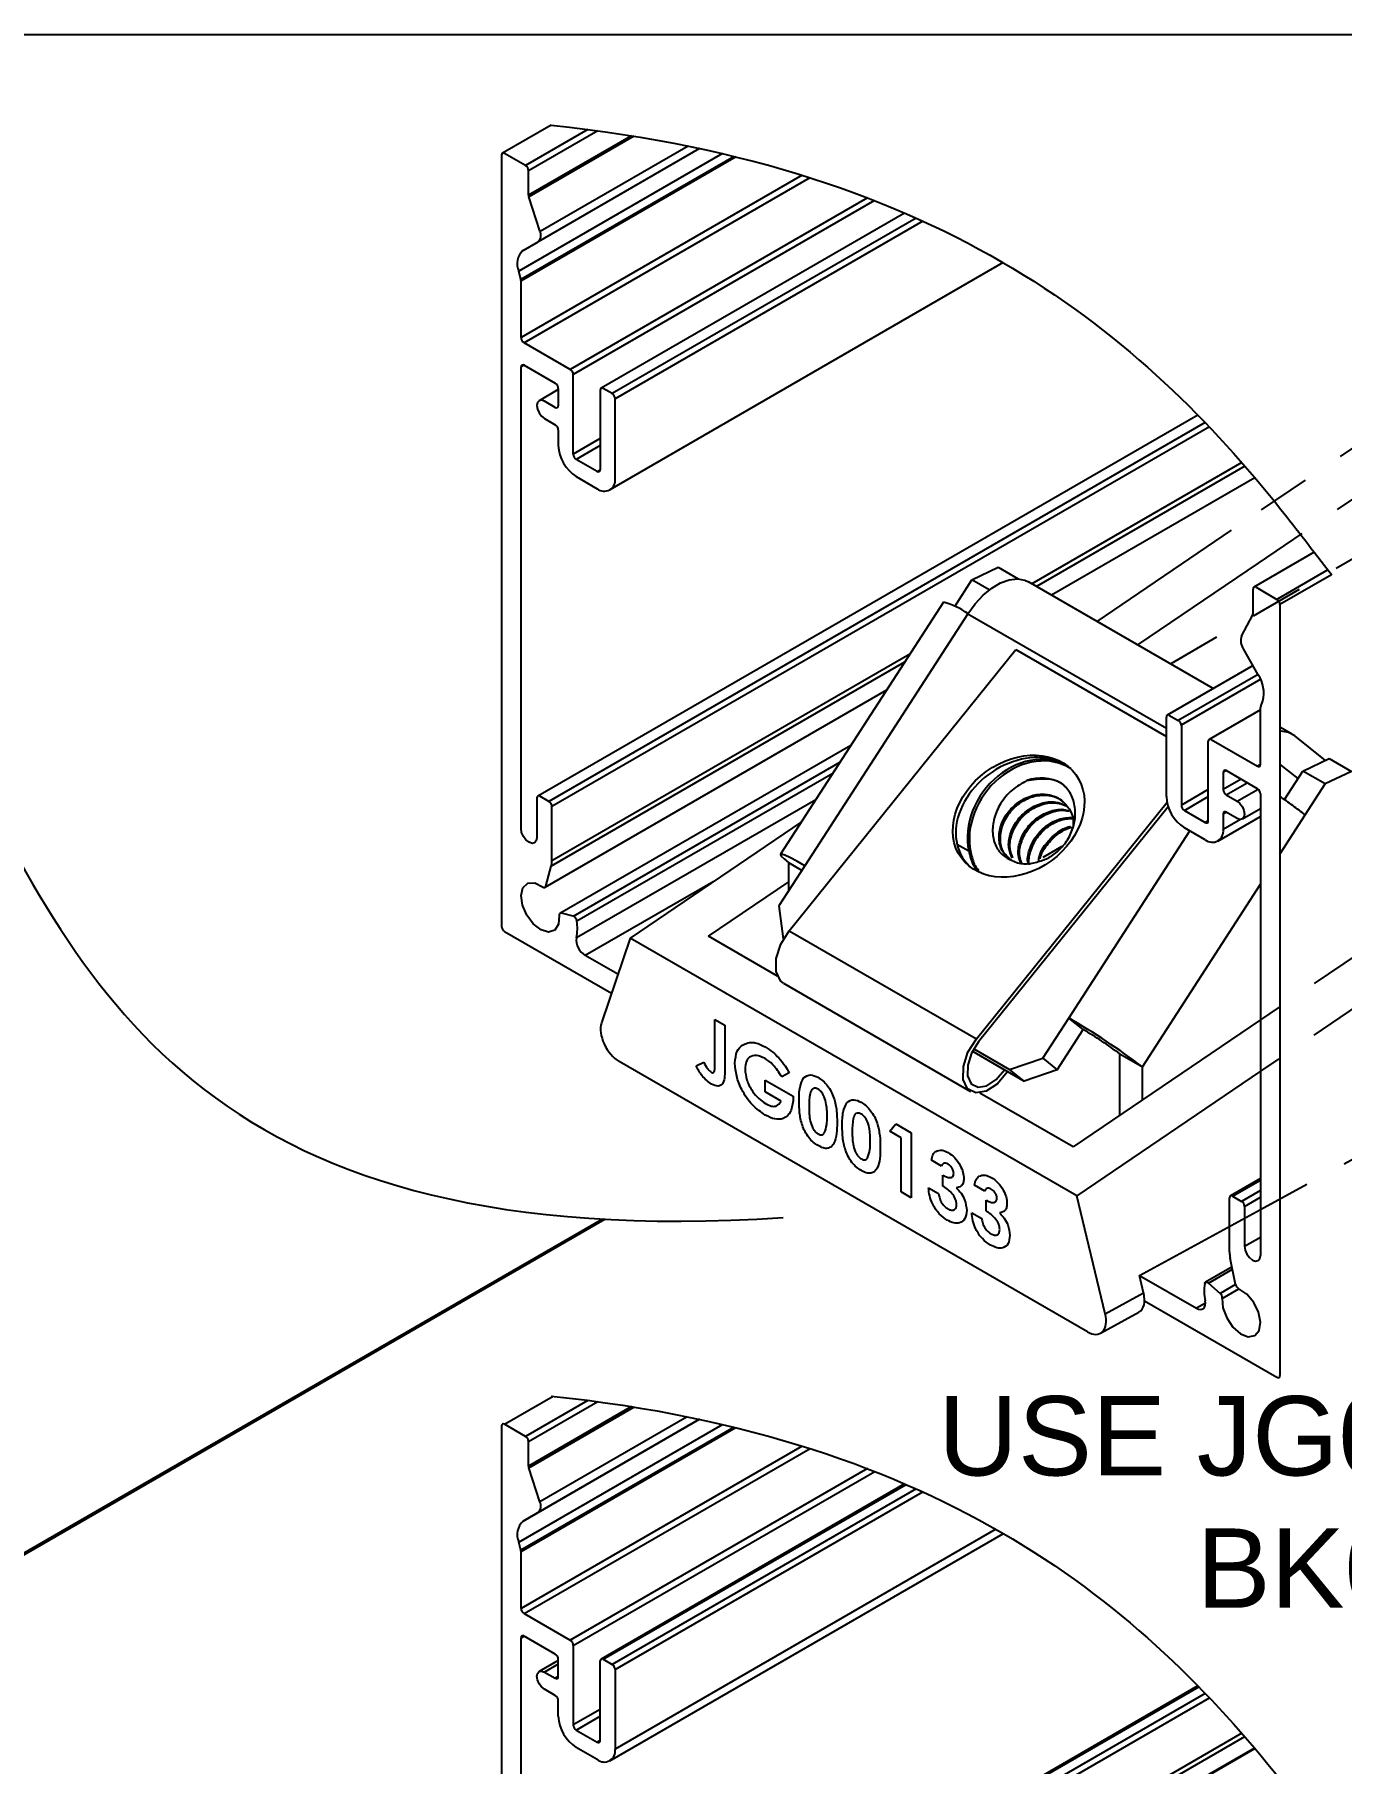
# Model space of a CAD drawing. Extents: x 0 to 10.8, y -11.1 to 0.
# Drawn here: x 6.111 to 9.198, y -4.083 to 0 of the extents above; entities that cross this region are included whole.
import ezdxf

# ---------------------------------------------------------------- set-up
doc = ezdxf.new("R2010")
doc.units = 0
doc.header["$LTSCALE"] = 0.5
doc.header["$MEASUREMENT"] = 0
doc.linetypes.add('HIDDEN', pattern=[0.375, 0.25, -0.125])
for name, color, linetype in [('Brackets', 181, 'CONTINUOUS'), ('Dimension', 10, 'CONTINUOUS'), ('FAB DWG', 221, 'CONTINUOUS'), ('Hardware', 242, 'CONTINUOUS'), ('Housing', 150, 'CONTINUOUS')]:
    doc.layers.add(name, color=color, linetype=linetype)
doc.layers.add('Jig', color=41, linetype='CONTINUOUS', lineweight=13)
doc.layers.add('Text-Unprinted', color=131, linetype='CONTINUOUS', plot=False)
doc.styles.get("Standard").update_dxf_attribs({"font": 'arial.ttf'})

msp = doc.modelspace()

# ---------------------------------------------------------------- linework, layer by layer
at = {"layer": 'Brackets', "linetype": 'HIDDEN', "lineweight": 25, "transparency": 16777216}
for p, q in [((8.7951, -1.485), (9.4775, -1.0911)), ((9.0813, -1.6521), (9.0524, -1.6354)), ((9.1598, -1.7141), (9.0876, -1.6564)), ((9.1067, -1.7393), (9.169, -1.7097)), ((9.169, -1.7097), (9.2218, -1.7402)), ((9.0951, -1.7573), (9.0524, -1.7232)), ((9.0631, -1.8068), (9.1067, -1.7393)), ((9.1596, -1.7698), (9.1067, -1.7393)), ((9.2218, -1.7402), (9.1596, -1.7698)), ((9.1123, -1.8428), (9.1596, -1.7698)), ((9.0524, -1.9355), (9.1123, -1.8428))]:
    msp.add_line(p, q, dxfattribs=at)
at = {"layer": 'Brackets', "linetype": 'Continuous', "lineweight": 25, "transparency": 16777216}
for p, q in [((8.3247, -1.2879), (8.387, -1.2582)), ((8.387, -1.2582), (8.4342, -1.2854)), ((8.2842, -1.3505), (8.3247, -1.2879)), ((8.3658, -1.3116), (8.3247, -1.2879)), ((8.895, -1.5445), (8.4582, -1.2924)), ((8.2576, -1.3407), (7.8727, -1.936)), ((8.3153, -1.3677), (7.9303, -1.9629)), ((8.3153, -1.3677), (8.7842, -1.6383)), ((8.7951, -1.485), (8.7951, -1.4869)), ((8.5535, -2.3226), (8.8394, -1.8805)), ((7.9232, -1.9739), (7.8925, -1.9561)), ((7.8925, -2.0214), (7.8925, -1.9561)), ((7.9303, -1.9629), (7.8689, -2.0579)), ((8.7274, -2.4381), (9.0065, -2.0066)), ((7.8689, -2.0579), (7.8793, -2.1357)), ((7.8793, -2.1357), (7.8799, -2.1361)), ((7.8793, -2.1357), (7.8799, -2.1362)), ((8.4921, -2.4176), (8.5535, -2.3226)), ((8.5874, -2.3497), (8.5535, -2.3226)), ((8.526, -2.4447), (8.5874, -2.3497)), ((8.3262, -2.4013), (8.448, -2.4716)), ((8.3262, -2.4013), (8.4016, -2.4448)), ((8.3294, -2.3956), (8.414, -2.4444)), ((8.6746, -2.4076), (8.7274, -2.4381)), ((8.6746, -2.5523), (8.6746, -2.4076)), ((8.414, -2.4444), (8.4921, -2.4176)), ((8.448, -2.4716), (8.414, -2.4444)), ((8.526, -2.4447), (8.448, -2.4716)), ((8.4921, -2.4176), (8.526, -2.4447)), ((8.7274, -2.5164), (8.7274, -2.4381))]:
    msp.add_line(p, q, dxfattribs=at)
at = {"layer": 'Brackets', "linetype": 'Continuous', "lineweight": 25, "transparency": 16777216, "flags": 128}
for points in [[(8.3153, -1.3677), (8.3324, -1.3442), (8.3515, -1.3238), (8.3718, -1.3072), (8.3926, -1.2949), (8.413, -1.2876), (8.4322, -1.2854), (8.4496, -1.2884), (8.4582, -1.2924)], [(7.9303, -1.9629), (7.911, -1.952), (7.895, -1.9436), (7.883, -1.9381), (7.8754, -1.9356), (7.8726, -1.9362), (7.8746, -1.94), (7.8813, -1.9467), (7.8925, -1.9561)]]:
    msp.add_lwpolyline(points, dxfattribs=at)
at = {"layer": 'Brackets', "linetype": 'HIDDEN', "lineweight": 25, "transparency": 16777216, "flags": 128}
msp.add_lwpolyline([(9.0876, -1.6564), (9.0727, -1.6482), (9.0554, -1.6451), (9.0524, -1.6454)], dxfattribs=at)
at = {"layer": 'Brackets', "linetype": 'Continuous', "lineweight": 25, "transparency": 16777216}
for centre, radius, start, end in [((8.2144, -1.5084), 0.1732, 54.3728, 75.5478), ((7.7221, -3.7634), 1.6635, 52.8185, 60.013), ((8.1709, -3.0716), 0.8334, 52.8185, 60.013)]:
    msp.add_arc(centre, radius, start, end, dxfattribs=at)
at = {"layer": 'Brackets', "linetype": 'HIDDEN', "lineweight": 25, "transparency": 16777216}
msp.add_arc((8.107, -3.1682), 1.6635, 52.8185, 55.3667, dxfattribs=at)
at = {"layer": 'Dimension', "transparency": 16777216}
msp.add_open_spline([(3.9821, -0.5441), (5.3314, -0.4571), (5.9307, -1.6691), (6.5299, -2.8811), (7.8792, -2.7941)], degree=3, dxfattribs=at)
at = {"layer": 'Hardware', "transparency": 16777216}
for p, q in [((7.8934, -2.1164), (8.4289, -1.4525)), ((8.4289, -1.4525), (8.7842, -1.6575)), ((8.3353, -2.3716), (8.7858, -1.8131)), ((8.7885, -1.8238), (8.3406, -2.3792))]:
    msp.add_line(p, q, dxfattribs=at)
at = {"layer": 'Hardware', "linetype": 'Continuous', "lineweight": 25, "transparency": 16777216}
for p, q in [((8.2896, -1.9118), (8.3176, -1.9279)), ((8.4928, -1.9428), (8.5381, -1.9166)), ((7.8934, -2.1164), (8.3353, -2.3716)), ((7.88, -2.2407), (8.3219, -2.4958)), ((8.4091, -2.4491), (8.4084, -2.4502))]:
    msp.add_line(p, q, dxfattribs=at)
at = {"layer": 'Hardware', "linetype": 'Continuous', "lineweight": 25, "transparency": 16777216, "flags": 128}
for points in [[(7.88, -2.2407), (7.8727, -2.2349), (7.8624, -2.2128), (7.8627, -2.1821), (7.8737, -2.1481), (7.8934, -2.1164)], [(8.4084, -2.4502), (8.3851, -2.478), (8.3588, -2.4955), (8.3339, -2.4997), (8.3147, -2.49), (8.3043, -2.4679), (8.3047, -2.4373), (8.3156, -2.4032), (8.3353, -2.3716)], [(8.3406, -2.3792), (8.3242, -2.4056), (8.315, -2.434), (8.3148, -2.4595), (8.3234, -2.478), (8.3394, -2.4861), (8.3602, -2.4826), (8.3821, -2.468), (8.4016, -2.4448)]]:
    msp.add_lwpolyline(points, dxfattribs=at)
at = {"layer": 'Hardware', "linetype": 'Continuous', "lineweight": 25, "transparency": 16777216}
for centre, radius, start, end in [((8.4889, -1.855), 0.0991, 61.6507, 110.2503), ((8.4529, -1.8854), 0.0733, 241.6507, 290.2503)]:
    msp.add_arc(centre, radius, start, end, dxfattribs=at)
msp.add_ellipse((8.4352, -1.8461), major_axis=(0.1353, 0.0984), ratio=0.778509, dxfattribs=at)
for centre, major_axis, ratio, start_param, end_param in [((8.4422, -1.8517), (0.1353, 0.0984), 0.778509, 0.210523, 3.352116), ((8.4606, -1.8664), (0.0998, 0.1314), 0.814218, 0.03263, 2.534451), ((8.4651, -1.87), (0.0998, 0.1314), 0.814218, 0.054605, 2.533118)]:
    msp.add_ellipse(centre, major_axis=major_axis, ratio=ratio, start_param=start_param, end_param=end_param, dxfattribs=at)
for points, knots in [([(8.4546, -1.762), (8.4425, -1.7687), (8.4185, -1.7821), (8.3916, -1.8147), (8.376, -1.8508), (8.3718, -1.8867), (8.38, -1.9177), (8.3966, -1.9394), (8.4115, -1.9467), (8.4181, -1.95)], [0, 0, 0, 0, 0.164721, 0.327562, 0.475392, 0.622762, 0.76701, 0.896015, 1, 1, 1, 1]), ([(8.4181, -1.95), (8.4108, -1.9443), (8.396, -1.9327), (8.3874, -1.9035), (8.3907, -1.8705), (8.4067, -1.8382), (8.433, -1.812), (8.4656, -1.7956), (8.5, -1.7921), (8.5311, -1.802), (8.5537, -1.8241), (8.5653, -1.8487), (8.5642, -1.8651), (8.5639, -1.8697)], [0, 0, 0, 0, 0.09539, 0.19331, 0.28732, 0.384382, 0.481444, 0.575454, 0.673374, 0.768764, 0.864155, 0.962075, 1, 1, 1, 1]), ([(8.4147, -1.9463), (8.4098, -1.9423), (8.3975, -1.9323), (8.3904, -1.9057), (8.3935, -1.8728), (8.4096, -1.8405), (8.4358, -1.8143), (8.4686, -1.7977), (8.5024, -1.7949), (8.5279, -1.8008), (8.5373, -1.8107), (8.5396, -1.813)], [0, 0, 0, 0, 0.08514, 0.212513, 0.3348, 0.461057, 0.587314, 0.709601, 0.836974, 0.961057, 1, 1, 1, 1]), ([(8.4546, -1.762), (8.4696, -1.7594), (8.4993, -1.7543), (8.5327, -1.7629), (8.5451, -1.7758), (8.5481, -1.7789)], [0, 0, 0, 0, 0.437744, 0.863872, 1, 1, 1, 1]), ([(8.4783, -1.9542), (8.4872, -1.9517), (8.505, -1.9466), (8.5306, -1.9279), (8.5522, -1.9023), (8.5661, -1.8707), (8.5706, -1.8369), (8.5649, -1.804), (8.5512, -1.7807), (8.5395, -1.7708), (8.5359, -1.7678)], [0, 0, 0, 0, 0.115119, 0.232058, 0.365374, 0.498579, 0.632057, 0.780954, 0.933044, 1, 1, 1, 1]), ([(8.4198, -1.945), (8.4165, -1.9372), (8.4095, -1.9207), (8.4137, -1.8885), (8.4294, -1.8564), (8.4558, -1.8301), (8.4882, -1.814), (8.5211, -1.8097), (8.5391, -1.8172), (8.5471, -1.8205)], [0, 0, 0, 0, 0.130763, 0.277092, 0.428173, 0.579254, 0.725584, 0.878, 1, 1, 1, 1]), ([(8.4218, -1.9445), (8.4189, -1.9376), (8.4124, -1.9219), (8.4166, -1.8907), (8.4322, -1.8587), (8.4587, -1.8323), (8.491, -1.8162), (8.5237, -1.812), (8.5415, -1.8193), (8.5492, -1.8225)], [0, 0, 0, 0, 0.117939, 0.266995, 0.420891, 0.574787, 0.723843, 0.879099, 1, 1, 1, 1]), ([(8.4404, -1.9565), (8.4381, -1.9508), (8.4322, -1.9363), (8.4365, -1.9066), (8.4521, -1.8746), (8.4786, -1.8481), (8.5108, -1.8324), (8.5386, -1.8277), (8.5522, -1.8328), (8.5556, -1.8341)], [0, 0, 0, 0, 0.10601, 0.26973, 0.438766, 0.607801, 0.771521, 0.942051, 1, 1, 1, 1]), ([(8.4428, -1.9572), (8.4407, -1.952), (8.4351, -1.938), (8.4394, -1.9088), (8.4549, -1.8769), (8.4814, -1.8503), (8.5136, -1.835), (8.5389, -1.8298), (8.5502, -1.8337), (8.5513, -1.8341)], [0, 0, 0, 0, 0.101455, 0.273628, 0.451391, 0.629155, 0.801327, 0.980662, 1, 1, 1, 1]), ([(8.4576, -1.9571), (8.4576, -1.9571), (8.4546, -1.9479), (8.4599, -1.9245), (8.4747, -1.8928), (8.5012, -1.8666), (8.5338, -1.8495), (8.5562, -1.8491), (8.5675, -1.8489)], [0, 0, 0, 0, 0.001301, 0.197303, 0.39967, 0.602038, 0.79804, 1, 1, 1, 1]), ([(8.461, -1.9612), (8.4608, -1.9605), (8.4576, -1.9508), (8.4626, -1.9268), (8.4775, -1.895), (8.5041, -1.8689), (8.5356, -1.8522), (8.5569, -1.8517), (8.5671, -1.8515)], [0, 0, 0, 0, 0.013922, 0.21122, 0.414926, 0.618631, 0.815929, 1, 1, 1, 1]), ([(8.4827, -1.9527), (8.4829, -1.9496), (8.4838, -1.9358), (8.4982, -1.9105), (8.5238, -1.8856), (8.546, -1.8714), (8.5575, -1.8704), (8.5581, -1.8703)], [0, 0, 0, 0, 0.084879, 0.388148, 0.691417, 0.985149, 1, 1, 1, 1]), ([(8.4864, -1.9465), (8.4864, -1.9463), (8.4876, -1.9352), (8.5014, -1.9128), (8.5265, -1.8877), (8.5498, -1.8734), (8.5622, -1.8724), (8.5637, -1.8723)], [0, 0, 0, 0, 0.006426, 0.326785, 0.647144, 0.957428, 1, 1, 1, 1]), ([(8.3176, -1.9279), (8.3205, -1.9405), (8.3249, -1.9591), (8.3358, -1.9713), (8.3393, -1.9752)], [0, 0, 0, 0, 0.677856, 1, 1, 1, 1]), ([(8.3221, -1.9314), (8.3246, -1.9425), (8.3284, -1.959), (8.3377, -1.9704), (8.3407, -1.9742)], [0, 0, 0, 0, 0.668939, 1, 1, 1, 1])]:
    msp.add_open_spline(points, degree=3, knots=knots, dxfattribs=at)
at = {"layer": 'Housing', "transparency": 16777216}
for p, q in [((7.3308, -0.2142), (7.2161, -0.2804)), ((7.4179, -0.2243), (7.2705, -0.3094)), ((7.4409, -0.2273), (7.2776, -0.3216)), ((7.5208, -0.2391), (7.2776, -0.3796)), ((7.5266, -0.2401), (7.2782, -0.3834)), ((7.7357, -0.2812), (7.2544, -0.5591)), ((7.6816, -0.2691), (7.3004, -0.4892)), ((7.6546, -0.2634), (7.3052, -0.4651)), ((7.7629, -0.2877), (7.2595, -0.5782)), ((7.7669, -0.2886), (7.2599, -0.5813)), ((7.9241, -0.3322), (7.2599, -0.7156)), ((7.9424, -0.338), (7.267, -0.7279)), ((8.0782, -0.3856), (7.3761, -0.7909)), ((8.0951, -0.3922), (7.3832, -0.8031)), ((8.166, -0.4214), (7.449, -0.8354)), ((8.1933, -0.4334), (7.4751, -0.848)), ((8.2091, -0.4406), (7.4822, -0.8603)), ((8.3986, -0.5386), (7.4694, -1.075)), ((8.8585, -0.8985), (7.2996, -1.7984)), ((8.8758, -0.9163), (7.3258, -1.8111)), ((8.8858, -0.9268), (7.3328, -1.8233)), ((7.4468, -0.9542), (7.3832, -0.9909)), ((7.4468, -0.9705), (7.3903, -1.0032)), ((8.9626, -1.011), (8.4667, -1.2973)), ((8.9696, -1.019), (8.4771, -1.3033)), ((8.9933, -1.0467), (8.513, -1.324)), ((9.1336, -1.2226), (8.9909, -1.305)), ((9.1658, -1.2644), (9.0453, -1.334)), ((9.1745, -1.2757), (9.0524, -1.3462)), ((8.1783, -1.4634), (7.3328, -1.9515)), ((8.166, -1.4824), (7.3313, -1.9643)), ((8.9889, -1.4904), (8.7863, -1.6074)), ((8.1232, -1.5485), (7.3162, -2.0144)), ((9.0009, -1.5112), (8.8124, -1.62)), ((9.0073, -1.5227), (8.8194, -1.6311)), ((9.0065, -1.5946), (8.8853, -1.6645)), ((8.0387, -1.6792), (7.3512, -2.0761)), ((8.0134, -1.7184), (7.3827, -2.0825)), ((7.9962, -1.7449), (7.3915, -2.094)), ((9.0065, -1.7933), (9.0065, -2.8834)), ((7.9561, -1.807), (7.3907, -2.1334)), ((7.7134, -2.0009), (7.4114, -2.1753)), ((5.606, -3.8669), (7.4577, -2.7979)), ((7.4524, -2.7976), (5.608, -3.8623))]:
    msp.add_line(p, q, dxfattribs=at)
at = {"layer": 'Housing', "linetype": 'Continuous', "lineweight": 25, "transparency": 16777216}
for p, q in [((7.2139, -0.2849), (7.2139, -2.1058)), ((7.2705, -0.3094), (7.221, -0.2808)), ((7.2776, -0.3796), (7.2776, -0.3216)), ((7.3046, -0.4639), (7.2782, -0.3834)), ((7.2651, -0.5096), (7.3004, -0.4892)), ((7.2595, -0.5782), (7.2544, -0.5591)), ((7.2599, -0.7156), (7.2599, -0.5813)), ((7.3761, -0.7909), (7.267, -0.7279)), ((7.267, -0.7809), (7.2599, -0.785)), ((7.2599, -1.8751), (7.2599, -0.785)), ((7.267, -0.7809), (7.3408, -0.8235)), ((7.3832, -0.9909), (7.3832, -0.8031)), ((7.3479, -0.8386), (7.3026, -0.8647)), ((7.3479, -0.8358), (7.3479, -0.8766)), ((7.4468, -0.8399), (7.4468, -1.0277)), ((7.4751, -0.848), (7.4539, -0.8358)), ((7.3408, -0.8807), (7.3151, -0.8659)), ((7.4822, -1.0481), (7.4822, -0.8603)), ((7.3151, -0.9067), (7.3408, -0.9215)), ((7.3479, -0.9338), (7.3479, -0.9705)), ((7.4398, -1.0317), (7.3903, -1.0032)), ((7.3903, -1.044), (7.4398, -1.0726)), ((7.4398, -1.0317), (7.4468, -1.0277)), ((8.9959, -1.3054), (9.0453, -1.334)), ((8.9888, -1.3674), (8.9888, -1.3095)), ((9.0524, -1.3462), (9.0524, -3.1671)), ((8.9618, -1.4206), (8.9881, -1.3705)), ((9.0013, -1.5119), (8.966, -1.4507)), ((9.0065, -1.7239), (9.0065, -1.5896)), ((9.0069, -1.587), (9.012, -1.5737)), ((8.7842, -1.7997), (8.7842, -1.6119)), ((8.7912, -1.6078), (8.8124, -1.62)), ((8.8195, -1.6323), (8.8195, -1.8201)), ((8.8832, -1.8568), (8.8832, -1.669)), ((8.8902, -1.6649), (8.9994, -1.728)), ((8.9185, -1.7425), (8.9256, -1.7384)), ((8.9185, -1.7425), (8.9185, -1.7833)), ((8.9994, -1.781), (8.9256, -1.7384)), ((9.0065, -1.7239), (8.9994, -1.728)), ((8.8832, -1.7833), (8.8195, -1.8201)), ((8.9609, -1.7588), (8.9185, -1.7833)), ((8.9256, -1.7956), (8.9751, -1.767)), ((8.9256, -1.7956), (8.9512, -1.8104)), ((8.9512, -1.8104), (9.0006, -1.7819)), ((7.2975, -1.8029), (7.2975, -1.8968)), ((7.3258, -1.8111), (7.3045, -1.7988)), ((7.3328, -1.951), (7.3328, -1.8233)), ((8.8266, -1.8323), (8.8832, -1.7997)), ((8.8266, -1.8323), (8.8761, -1.8609)), ((8.9185, -1.8405), (8.9256, -1.8364)), ((8.9512, -1.8512), (8.9256, -1.8364)), ((8.9637, -1.8524), (9.0065, -1.8278)), ((8.8761, -1.9017), (8.8266, -1.8732)), ((8.8832, -1.8568), (8.8761, -1.8609)), ((8.9061, -1.9047), (9.0065, -1.8468)), ((8.9185, -1.8405), (8.9185, -1.8772)), ((8.9594, -1.8536), (8.9185, -1.8772)), ((7.3186, -2.0112), (7.3313, -1.9638)), ((7.3827, -2.082), (7.3552, -2.0747)), ((7.221, -2.118), (7.4737, -2.2639)), ((7.4886, -2.2194), (7.4114, -2.1748)), ((9.0065, -2.7019), (8.9356, -2.7428)), ((8.9406, -2.7433), (9.0065, -2.7053)), ((9.0065, -2.7298), (8.9618, -2.7556)), ((8.9335, -2.8751), (8.9335, -2.7474)), ((8.9406, -2.7433), (8.9618, -2.7556)), ((8.9689, -2.7678), (9.0065, -2.7461)), ((8.9689, -2.7678), (8.9689, -2.8617)), ((8.9689, -2.8617), (9.0065, -2.84)), ((8.9478, -2.9517), (8.9351, -2.8897)), ((8.7206, -2.9306), (8.855, -3.0082)), ((8.9394, -2.9106), (8.8768, -2.9467)), ((8.8836, -2.9485), (8.9404, -2.9157)), ((8.8836, -2.9485), (8.9111, -2.9729)), ((8.9478, -2.9517), (8.9111, -2.9729)), ((8.9163, -2.9848), (8.9555, -2.9621)), ((8.7326, -2.9907), (9.0453, -3.1712)), ((8.8762, -2.996), (8.855, -3.0082)), ((7.221, -3.2821), (7.3356, -3.2159)), ((7.4178, -3.2256), (7.2705, -3.3106)), ((7.2776, -3.3229), (7.4409, -3.2286)), ((7.5208, -3.2404), (7.2776, -3.3808)), ((7.2782, -3.3847), (7.5266, -3.2414)), ((7.6526, -3.2643), (7.3046, -3.4652)), ((7.2139, -3.2861), (7.2139, -5.1073)), ((7.2705, -3.3106), (7.221, -3.2821)), ((7.2544, -3.5603), (7.7358, -3.2825)), ((7.7629, -3.289), (7.2595, -3.5795)), ((7.2599, -3.5826), (7.7669, -3.2899)), ((7.6817, -3.2704), (7.2651, -3.5108)), ((7.3004, -3.4904), (7.6816, -3.2704)), ((7.9242, -3.3335), (7.2599, -3.7169)), ((7.267, -3.7292), (7.9425, -3.3393)), ((7.2776, -3.3808), (7.2776, -3.3229)), ((7.3046, -3.4652), (7.2782, -3.3847)), ((8.0783, -3.3869), (7.3761, -3.7922)), ((7.3832, -3.8044), (8.0952, -3.3935)), ((8.166, -3.4227), (7.4489, -3.8365)), ((7.4539, -3.837), (8.1693, -3.4242)), ((8.1934, -3.4348), (7.4751, -3.8493)), ((7.4822, -3.8615), (8.2092, -3.4419)), ((7.2651, -3.5108), (7.3004, -3.4904)), ((7.4698, -4.0768), (8.3994, -3.5403)), ((8.3817, -3.5302), (7.4822, -4.0494)), ((7.2595, -3.5795), (7.2544, -3.5603)), ((7.2599, -3.7169), (7.2599, -3.5826)), ((7.267, -3.7292), (7.3761, -3.7922)), ((7.2599, -3.7863), (7.267, -3.7822)), ((7.2599, -4.8766), (7.2599, -3.7863)), ((7.3408, -3.8248), (7.267, -3.7822)), ((7.3479, -3.8779), (7.3479, -3.8371)), ((7.3832, -3.8044), (7.3832, -3.9922)), ((7.4539, -3.837), (7.4751, -3.8493)), ((7.3479, -3.8399), (7.3026, -3.866)), ((7.3479, -3.8483), (7.3151, -3.8672)), ((7.3151, -3.8672), (7.3408, -3.882)), ((7.3479, -3.8779), (7.3408, -3.882)), ((7.4468, -4.029), (7.4468, -3.8411)), ((7.4822, -3.8615), (7.4822, -4.0494)), ((7.3408, -3.9228), (7.3151, -3.908)), ((8.8586, -3.8999), (7.6576, -4.5931)), ((7.661, -4.5945), (8.8607, -3.9021)), ((8.876, -3.9178), (7.6863, -4.6044)), ((7.3479, -3.9718), (7.3479, -3.9351)), ((7.4468, -3.9555), (7.3832, -3.9922)), ((7.7032, -4.611), (8.886, -3.9283)), ((7.3903, -4.0045), (7.4468, -3.9718)), ((7.3903, -4.0045), (7.4398, -4.033)), ((7.4468, -4.029), (7.4398, -4.033)), ((8.9623, -4.012), (7.8349, -4.6627)), ((7.8473, -4.6675), (8.9693, -4.0199)), ((7.4398, -4.0739), (7.3903, -4.0453)), ((8.9922, -4.0467), (7.8886, -4.6837)), ((7.8901, -4.6843), (8.9931, -4.0477))]:
    msp.add_line(p, q, dxfattribs=at)
at = {"layer": 'Housing', "linetype": 'Continuous', "lineweight": 25, "transparency": 16777216, "flags": 128}
for points in [[(7.3151, -0.8659), (7.3084, -0.8635), (7.3026, -0.8647), (7.2988, -0.8691), (7.2975, -0.8761), (7.2988, -0.8847), (7.3026, -0.8935), (7.3084, -0.9013), (7.3151, -0.9067)], [(8.9512, -1.8104), (8.958, -1.8158), (8.9637, -1.8236), (8.9675, -1.8324), (8.9689, -1.841), (8.9675, -1.848), (8.9637, -1.8524), (8.958, -1.8536), (8.9512, -1.8512)], [(7.2975, -1.8968), (7.296, -1.9043), (7.292, -1.909), (7.2859, -1.9102), (7.2787, -1.9077), (7.2715, -1.9019), (7.2654, -1.8936), (7.2613, -1.8842), (7.2599, -1.8751)], [(7.3501, -2.0806), (7.3486, -2.1011), (7.3397, -2.1149), (7.3251, -2.1197), (7.3071, -2.1146), (7.2887, -2.1005), (7.2732, -2.0797), (7.263, -2.0559), (7.2599, -2.033), (7.2645, -2.0148), (7.276, -2.0045), (7.2923, -2.0037), (7.3109, -2.0127)], [(7.3109, -2.0127), (7.3121, -2.0135), (7.3134, -2.014), (7.3146, -2.0142), (7.3157, -2.0142), (7.3167, -2.0138), (7.3175, -2.0132), (7.3181, -2.0123), (7.3186, -2.0112)], [(7.3552, -2.0747), (7.354, -2.0745), (7.353, -2.0746), (7.352, -2.075), (7.3512, -2.0757), (7.3506, -2.0766), (7.3502, -2.0778), (7.35, -2.0791), (7.3501, -2.0806)], [(8.9689, -2.8617), (8.9703, -2.8708), (8.9744, -2.8802), (8.9805, -2.8884), (8.9877, -2.8942), (8.9949, -2.8967), (9.001, -2.8955), (9.005, -2.8909), (9.0065, -2.8834)], [(8.8748, -2.9499), (8.8752, -2.9485), (8.8759, -2.9474), (8.8769, -2.9466), (8.878, -2.9462), (8.8793, -2.9462), (8.8807, -2.9466), (8.8822, -2.9474), (8.8836, -2.9485)], [(8.9163, -2.9848), (8.9178, -3.007), (8.9266, -3.031), (8.9413, -3.0527), (8.9593, -3.0684), (8.9776, -3.0755), (8.9932, -3.0727), (9.0034, -3.0606), (9.0064, -3.0412), (9.0018, -3.0177), (8.9904, -2.9942), (8.974, -2.9746), (8.9555, -2.9621)], [(8.855, -3.0082), (8.8597, -3.0103), (8.8642, -3.0111), (8.8682, -3.0105), (8.8716, -3.0086), (8.8741, -3.0054), (8.8757, -3.0011), (8.8762, -2.996), (8.8757, -2.9903)], [(7.3151, -3.908), (7.3084, -3.9026), (7.3026, -3.8948), (7.2988, -3.886), (7.2975, -3.8774), (7.2988, -3.8704), (7.3026, -3.866), (7.3084, -3.8649), (7.3151, -3.8672)]]:
    msp.add_lwpolyline(points, dxfattribs=at)
at = {"layer": 'Housing', "linetype": 'Continuous', "lineweight": 25, "transparency": 16777216}
for centre, radius, start, end in [((7.2183, -0.2842), 0.00437, 50.7967, 189.214), ((7.2622, -0.3223), 0.0154, 2.6055, 57.3945), ((7.29, -0.3794), 0.0125, 180.8303, 198.7806), ((7.2859, -0.4738), 0.0211, 313.2543, 27.733), ((7.2936, -0.5416), 0.043, 131.7023, 203.9301), ((7.248, -0.5814), 0.0119, 0.5722, 15.4036), ((7.2753, -0.7149), 0.0154, 182.6055, 237.3945), ((7.2642, -0.7843), 0.00437, 50.7967, 189.214), ((7.3679, -0.8038), 0.0154, 2.6055, 57.3945), ((7.3325, -0.8365), 0.0154, 2.6055, 57.3945), ((7.4512, -0.8392), 0.00437, 50.7967, 189.214), ((7.4668, -0.861), 0.0154, 2.6055, 57.3945), ((7.3435, -0.8773), 0.00437, 230.7967, 9.214), ((7.3325, -0.9345), 0.0154, 2.6055, 57.3945), ((7.44, -0.9663), 0.0922, 182.6055, 237.3945), ((7.3986, -0.9902), 0.0154, 182.6055, 237.3945), ((7.4425, -1.0284), 0.00437, 230.7967, 9.214), ((7.4563, -1.0523), 0.0262, 230.7967, 9.214), ((8.9931, -1.3088), 0.00437, 50.7967, 189.214), ((9.0371, -1.3469), 0.0154, 2.6055, 57.3945), ((8.9822, -1.3676), 0.0066, 334.0641, 1.5682), ((8.9937, -1.4314), 0.0338, 161.2244, 214.7514), ((8.9369, -1.5549), 0.0774, 345.8864, 33.7246), ((9.0136, -1.5894), 0.00711, 160.0302, 180.9571), ((8.7885, -1.6112), 0.00437, 50.7967, 189.214), ((8.8042, -1.633), 0.0154, 2.6055, 57.3945), ((8.8875, -1.6683), 0.00437, 50.7967, 189.214), ((8.9228, -1.7418), 0.00437, 50.7967, 189.214), ((9.0021, -1.7246), 0.00437, 230.7967, 9.214), ((8.9339, -1.7826), 0.0154, 182.6055, 237.3945), ((8.9911, -1.794), 0.0154, 2.6055, 57.3945), ((7.3018, -1.8022), 0.00437, 50.7967, 189.214), ((7.3175, -1.824), 0.0154, 2.6055, 57.3945), ((8.8763, -1.7955), 0.0922, 182.6055, 237.3945), ((8.8349, -1.8194), 0.0154, 182.6055, 237.3945), ((8.9228, -1.8398), 0.00437, 50.7967, 189.214), ((8.8788, -1.8575), 0.00437, 230.7967, 9.214), ((8.8926, -1.8814), 0.0262, 230.7967, 9.214), ((7.2831, -1.9515), 0.0497, 345.5736, 0.5105), ((7.3771, -2.0954), 0.0145, 7.2116, 67.3579), ((7.2293, -2.1051), 0.0154, 182.6055, 237.3945), ((7.2807, -2.1109), 0.1122, 348.6625, 8.894), ((7.4344, -2.1374), 0.044, 174.2332, 238.3821), ((8.9378, -2.7467), 0.00437, 50.7967, 189.214), ((8.9535, -2.7685), 0.0154, 2.6055, 57.3945), ((9.0069, -2.8746), 0.0734, 180.346, 191.8652), ((8.9941, -2.9676), 0.1206, 171.5552, 190.8296), ((8.9012, -2.9843), 0.0151, 358.0745, 48.9801), ((8.9626, -2.9488), 0.0151, 191.0189, 241.9267), ((9.0481, -3.1678), 0.00437, 230.7967, 9.214), ((7.2183, -3.2854), 0.00437, 50.815, 189.2203), ((7.2622, -3.3236), 0.0154, 2.6023, 57.3977), ((7.29, -3.3807), 0.0125, 180.8299, 198.7794), ((7.2859, -3.475), 0.0211, 313.2625, 27.7277), ((7.2937, -3.5429), 0.043, 131.7112, 203.9251), ((7.248, -3.5827), 0.0119, 0.5719, 15.4024), ((7.2753, -3.7162), 0.0154, 182.6023, 237.3977), ((7.2642, -3.7856), 0.00437, 50.815, 189.2203), ((7.3679, -3.8051), 0.0154, 2.6023, 57.3977), ((7.3325, -3.8378), 0.0154, 2.6023, 57.3977), ((7.4512, -3.8404), 0.00437, 50.815, 189.2203), ((7.3435, -3.8786), 0.00437, 230.815, 9.2203), ((7.4668, -3.8622), 0.0154, 2.6023, 57.3977), ((7.3325, -3.9358), 0.0154, 2.6023, 57.3977), ((7.44, -3.9676), 0.0922, 182.6023, 237.3977), ((7.3986, -3.9915), 0.0154, 182.6023, 237.3977), ((7.4425, -4.0297), 0.00437, 230.815, 9.2203), ((7.4563, -4.0536), 0.0262, 230.815, 9.2203)]:
    msp.add_arc(centre, radius, start, end, dxfattribs=at)
at = {"layer": 'Housing', "transparency": 16777216}
for points in [[(7.3308, -0.2142), (8.2635, -0.3116), (8.7838, -0.761), (9.1286, -1.2164), (9.1746, -1.2758)], [(7.3308, -3.2155), (8.2635, -3.3129), (8.7838, -3.7623), (9.1286, -4.2176), (9.1746, -4.2771)]]:
    msp.add_open_spline(points, degree=3, knots=[0.2833625, 0.2833625, 0.2833625, 0.2833625, 1, 1.0834941, 1.0834941, 1.0834941, 1.0834941], dxfattribs=at)
at = {"layer": 'Jig', "linetype": 'HIDDEN', "lineweight": 25, "transparency": 16777216}
for p, q in [((9.4841, -0.7998), (8.9374, -1.1707)), ((9.0018, -1.2483), (9.4923, -0.9155)), ((10.5391, -1.4088), (9.0065, -2.4484)), ((10.3541, -1.413), (9.0065, -2.3271)), ((9.0065, -2.7747), (10.6524, -1.8771))]:
    msp.add_line(p, q, dxfattribs=at)
at = {"layer": 'Jig', "linetype": 'Continuous', "lineweight": 25, "transparency": 16777216}
for p, q in [((8.9374, -1.1707), (8.6201, -1.3859)), ((8.7167, -1.4416), (9.0018, -1.2483)), ((7.9223, -1.8592), (7.5173, -2.1339)), ((7.7023, -2.1297), (7.8925, -2.0007)), ((7.5173, -2.1339), (7.45, -2.3344)), ((8.5723, -2.7429), (7.5173, -2.1339)), ((7.8658, -2.2241), (7.7023, -2.1297)), ((7.7176, -2.3261), (7.7414, -2.3398)), ((7.7176, -2.4341), (7.7176, -2.3261)), ((9.0065, -2.3271), (8.5641, -2.6272)), ((7.7414, -2.3398), (7.7414, -2.4414)), ((8.5976, -3.0637), (7.492, -2.4255)), ((7.6734, -2.4359), (7.6914, -2.4271)), ((9.0065, -2.4484), (8.5723, -2.7429)), ((7.8366, -2.4693), (7.9027, -2.5075)), ((7.8366, -2.4968), (7.8366, -2.4693)), ((7.8935, -2.452), (7.8755, -2.4615)), ((7.8746, -2.5188), (7.8366, -2.4968)), ((7.9027, -2.5075), (7.9029, -2.5142)), ((8.5641, -2.6272), (8.3433, -2.4998)), ((8.1306, -2.59), (8.1448, -2.5727)), ((8.1578, -2.6057), (8.1306, -2.59)), ((8.1448, -2.5727), (8.1816, -2.594)), ((8.1578, -2.7333), (8.1578, -2.6057)), ((8.1816, -2.594), (8.1816, -2.7471)), ((8.253, -2.6725), (8.2292, -2.6587)), ((8.2564, -2.7196), (8.2564, -2.6941)), ((8.1816, -2.7471), (8.1578, -2.7333)), ((8.2224, -2.7235), (8.2462, -2.7372)), ((8.355, -2.7313), (8.3312, -2.7176)), ((8.3584, -2.7784), (8.3584, -2.7529)), ((8.6396, -3.0212), (8.5723, -2.7429)), ((8.7206, -2.9306), (9.0065, -2.7747)), ((8.3244, -2.7824), (8.3482, -2.7961)), ((8.7305, -2.9716), (8.7206, -2.9306)), ((8.6396, -3.0212), (8.7305, -2.9716)), ((8.6284, -3.0671), (8.7193, -3.0175))]:
    msp.add_line(p, q, dxfattribs=at)
for centre, start_param, end_param in [((7.492, -2.3745), 0.471035, 2.355872), ((8.6885, -2.9631), 3.127377, 4.240709), ((8.5976, -3.0127), 2.355872, 4.240709)]:
    msp.add_ellipse(centre, major_axis=(-0.0313, 0.0541), ratio=0.577381, start_param=start_param, end_param=end_param, dxfattribs=at)
for points, knots in [([(7.7652, -2.4293), (7.7661, -2.4189), (7.7677, -2.4003), (7.778, -2.3907), (7.7826, -2.3864)], [0, 0, 0, 0, 0.559322, 1, 1, 1, 1]), ([(7.7826, -2.3864), (7.7913, -2.3827), (7.8068, -2.3761), (7.8273, -2.3862), (7.8363, -2.3907)], [0, 0, 0, 0, 0.558593, 1, 1, 1, 1]), ([(7.8363, -2.3907), (7.8425, -2.3946), (7.8536, -2.4016), (7.864, -2.412), (7.8686, -2.4166)], [0, 0, 0, 0, 0.559875, 1, 1, 1, 1]), ([(7.7096, -2.4785), (7.7016, -2.4725), (7.6873, -2.4617), (7.6777, -2.4438), (7.6734, -2.4359)], [0, 0, 0, 0, 0.558036, 1, 1, 1, 1]), ([(7.6914, -2.4271), (7.6942, -2.4323), (7.6981, -2.4396), (7.7047, -2.4476), (7.708, -2.4499), (7.7096, -2.451)], [0, 0, 0, 0, 0.5600606, 0.7802184, 1, 1, 1, 1]), ([(7.7096, -2.451), (7.7106, -2.4515), (7.7125, -2.4524), (7.7149, -2.4517), (7.7163, -2.4496), (7.7175, -2.4439), (7.7176, -2.4384), (7.7176, -2.4341)], [0, 0, 0, 0, 0.1247172, 0.2494721, 0.3742389, 0.4994622, 1, 1, 1, 1]), ([(7.7414, -2.4414), (7.7413, -2.4477), (7.7412, -2.4603), (7.7388, -2.475), (7.7323, -2.4817), (7.7235, -2.4847), (7.7152, -2.481), (7.7096, -2.4785)], [0, 0, 0, 0, 0.251112, 0.500815, 0.626041, 0.751324, 1, 1, 1, 1]), ([(7.8369, -2.552), (7.8264, -2.5447), (7.8053, -2.5302), (7.7813, -2.4947), (7.7676, -2.4593), (7.766, -2.4393), (7.7652, -2.4293)], [0, 0, 0, 0, 0.2799304, 0.5591487, 0.7795709, 1, 1, 1, 1]), ([(7.8356, -2.4178), (7.8288, -2.4147), (7.8152, -2.4084), (7.7999, -2.4135), (7.7904, -2.4254), (7.7895, -2.4372), (7.789, -2.443)], [0, 0, 0, 0, 0.279813, 0.559428, 0.779645, 1, 1, 1, 1]), ([(7.789, -2.443), (7.7898, -2.4516), (7.7915, -2.4689), (7.8049, -2.4942), (7.8209, -2.5137), (7.8319, -2.5211), (7.8374, -2.5248)], [0, 0, 0, 0, 0.279421, 0.559118, 0.779444, 1, 1, 1, 1]), ([(7.8755, -2.4615), (7.869, -2.4512), (7.8575, -2.4328), (7.8423, -2.4224), (7.8356, -2.4178)], [0, 0, 0, 0, 0.559571, 1, 1, 1, 1]), ([(7.8686, -2.4166), (7.8738, -2.4227), (7.883, -2.4336), (7.8903, -2.4464), (7.8935, -2.452)], [0, 0, 0, 0, 0.559434, 1, 1, 1, 1]), ([(7.9165, -2.5189), (7.9165, -2.507), (7.9167, -2.4858), (7.9241, -2.4707), (7.9273, -2.4641)], [0, 0, 0, 0, 0.561096, 1, 1, 1, 1]), ([(7.9273, -2.4641), (7.9324, -2.4603), (7.9415, -2.4535), (7.9551, -2.4599), (7.9611, -2.4627)], [0, 0, 0, 0, 0.558689, 1, 1, 1, 1]), ([(7.9617, -2.4905), (7.9593, -2.4895), (7.9544, -2.4873), (7.9464, -2.4897), (7.9405, -2.5053), (7.9404, -2.5219), (7.9403, -2.533)], [0, 0, 0, 0, 0.124897, 0.249662, 0.498629, 1, 1, 1, 1]), ([(7.9611, -2.4627), (7.965, -2.4653), (7.9729, -2.4704), (7.9839, -2.4822), (7.9929, -2.4965), (8.0012, -2.5169), (8.006, -2.542), (8.0064, -2.5603), (8.0065, -2.5695)], [0, 0, 0, 0, 0.125048, 0.249911, 0.374751, 0.499824, 0.749491, 1, 1, 1, 1]), ([(7.9828, -2.5558), (7.9827, -2.5449), (7.9826, -2.5286), (7.976, -2.5071), (7.9687, -2.4956), (7.964, -2.4922), (7.9617, -2.4905)], [0, 0, 0, 0, 0.501448, 0.750378, 0.875297, 1, 1, 1, 1]), ([(7.9029, -2.5142), (7.9016, -2.5246), (7.8989, -2.5454), (7.8819, -2.5613), (7.8599, -2.5633), (7.8446, -2.5558), (7.8369, -2.552)], [0, 0, 0, 0, 0.27957, 0.559349, 0.779431, 1, 1, 1, 1]), ([(7.8374, -2.5248), (7.8418, -2.527), (7.8506, -2.5315), (7.8653, -2.5319), (7.8711, -2.5238), (7.8746, -2.5188)], [0, 0, 0, 0, 0.281113, 0.561396, 1, 1, 1, 1]), ([(7.9618, -2.6241), (7.9579, -2.6216), (7.9501, -2.6166), (7.9391, -2.6052), (7.9302, -2.5911), (7.9219, -2.571), (7.917, -2.5461), (7.9166, -2.528), (7.9165, -2.5189)], [0, 0, 0, 0, 0.1250908, 0.2499717, 0.3748482, 0.499916, 0.7494714, 1, 1, 1, 1]), ([(8.0184, -2.5778), (8.0185, -2.5659), (8.0187, -2.5447), (8.0261, -2.5296), (8.0293, -2.5229)], [0, 0, 0, 0, 0.561096, 1, 1, 1, 1]), ([(8.0293, -2.5229), (8.0344, -2.5192), (8.0435, -2.5124), (8.0571, -2.5188), (8.0631, -2.5216)], [0, 0, 0, 0, 0.558689, 1, 1, 1, 1]), ([(8.0631, -2.5216), (8.067, -2.5242), (8.0749, -2.5293), (8.0859, -2.5411), (8.0949, -2.5554), (8.1031, -2.5757), (8.108, -2.6009), (8.1084, -2.6192), (8.1085, -2.6284)], [0, 0, 0, 0, 0.125048, 0.249911, 0.374751, 0.499824, 0.749491, 1, 1, 1, 1]), ([(7.9403, -2.533), (7.9403, -2.5436), (7.9404, -2.5595), (7.9473, -2.5808), (7.9548, -2.5917), (7.9594, -2.5949), (7.9617, -2.5965)], [0, 0, 0, 0, 0.501409, 0.750151, 0.875083, 1, 1, 1, 1]), ([(8.0065, -2.5695), (8.0064, -2.5784), (8.006, -2.5963), (8.0012, -2.6157), (7.9933, -2.6268), (7.9846, -2.6312), (7.9735, -2.6301), (7.9657, -2.6261), (7.9618, -2.6241)], [0, 0, 0, 0, 0.250517, 0.500211, 0.62531, 0.750131, 0.874926, 1, 1, 1, 1]), ([(7.9762, -2.5944), (7.9785, -2.5881), (7.9827, -2.5767), (7.9827, -2.5622), (7.9828, -2.5558)], [0, 0, 0, 0, 0.558417, 1, 1, 1, 1]), ([(8.0637, -2.5494), (8.0613, -2.5483), (8.0564, -2.5462), (8.0484, -2.5485), (8.0425, -2.5642), (8.0423, -2.5808), (8.0422, -2.5919)], [0, 0, 0, 0, 0.124897, 0.249662, 0.498629, 1, 1, 1, 1]), ([(8.0847, -2.6146), (8.0847, -2.6038), (8.0846, -2.5875), (8.078, -2.566), (8.0707, -2.5545), (8.066, -2.5511), (8.0637, -2.5494)], [0, 0, 0, 0, 0.501448, 0.750378, 0.875297, 1, 1, 1, 1]), ([(7.9617, -2.5965), (7.9634, -2.5974), (7.9667, -2.599), (7.9722, -2.5987), (7.9747, -2.596), (7.9762, -2.5944)], [0, 0, 0, 0, 0.280266, 0.560445, 1, 1, 1, 1]), ([(8.0638, -2.683), (8.0599, -2.6805), (8.0521, -2.6755), (8.0411, -2.664), (8.0322, -2.6499), (8.0239, -2.6299), (8.019, -2.605), (8.0186, -2.5869), (8.0184, -2.5778)], [0, 0, 0, 0, 0.125091, 0.249972, 0.374848, 0.499916, 0.749471, 1, 1, 1, 1]), ([(8.0422, -2.5919), (8.0423, -2.6025), (8.0424, -2.6184), (8.0493, -2.6396), (8.0568, -2.6506), (8.0614, -2.6538), (8.0637, -2.6554)], [0, 0, 0, 0, 0.501409, 0.750151, 0.875083, 1, 1, 1, 1]), ([(8.0637, -2.6554), (8.0654, -2.6562), (8.0687, -2.6579), (8.0742, -2.6576), (8.0767, -2.6549), (8.0782, -2.6533)], [0, 0, 0, 0, 0.280266, 0.560445, 1, 1, 1, 1]), ([(8.1085, -2.6284), (8.1084, -2.6373), (8.108, -2.6551), (8.1032, -2.6746), (8.0952, -2.6857), (8.0866, -2.6901), (8.0755, -2.689), (8.0677, -2.685), (8.0638, -2.683)], [0, 0, 0, 0, 0.250517, 0.500211, 0.62531, 0.750131, 0.874926, 1, 1, 1, 1]), ([(8.0782, -2.6533), (8.0805, -2.6469), (8.0847, -2.6356), (8.0847, -2.6211), (8.0847, -2.6146)], [0, 0, 0, 0, 0.558417, 1, 1, 1, 1]), ([(8.2292, -2.6587), (8.2301, -2.6537), (8.2317, -2.6446), (8.237, -2.6397), (8.2394, -2.6376)], [0, 0, 0, 0, 0.5601237, 1, 1, 1, 1]), ([(8.2394, -2.6376), (8.2442, -2.6358), (8.2527, -2.6324), (8.2638, -2.6379), (8.2687, -2.6403)], [0, 0, 0, 0, 0.558864, 1, 1, 1, 1]), ([(8.2687, -2.6403), (8.274, -2.644), (8.2846, -2.6513), (8.2967, -2.6689), (8.3045, -2.6867), (8.3053, -2.6968), (8.3057, -2.7018)], [0, 0, 0, 0, 0.279898, 0.559568, 0.779842, 1, 1, 1, 1]), ([(8.2685, -2.6677), (8.2666, -2.6668), (8.2627, -2.665), (8.2566, -2.666), (8.2544, -2.67), (8.253, -2.6725)], [0, 0, 0, 0, 0.280786, 0.561822, 1, 1, 1, 1]), ([(8.2564, -2.6941), (8.2621, -2.6968), (8.2706, -2.701), (8.2786, -2.6984), (8.2815, -2.6944), (8.2818, -2.6913), (8.2819, -2.6898)], [0, 0, 0, 0, 0.500023, 0.749447, 0.874817, 1, 1, 1, 1]), ([(8.2819, -2.6898), (8.2817, -2.6875), (8.2813, -2.6828), (8.2775, -2.6758), (8.2731, -2.6706), (8.27, -2.6687), (8.2685, -2.6677)], [0, 0, 0, 0, 0.279483, 0.558999, 0.779295, 1, 1, 1, 1]), ([(8.3414, -2.6965), (8.3462, -2.6946), (8.3547, -2.6913), (8.3658, -2.6968), (8.3707, -2.6992)], [0, 0, 0, 0, 0.558864, 1, 1, 1, 1]), ([(8.2665, -2.8), (8.26, -2.7955), (8.2469, -2.7865), (8.2321, -2.7641), (8.2242, -2.7422), (8.223, -2.7297), (8.2224, -2.7235)], [0, 0, 0, 0, 0.279836, 0.558867, 0.779159, 1, 1, 1, 1]), ([(8.2887, -2.763), (8.2886, -2.7608), (8.2882, -2.7565), (8.2848, -2.747), (8.2747, -2.7317), (8.2637, -2.7244), (8.2564, -2.7196)], [0, 0, 0, 0, 0.125515, 0.250976, 0.500907, 1, 1, 1, 1]), ([(8.3057, -2.7018), (8.3054, -2.7054), (8.3048, -2.7125), (8.2993, -2.7215), (8.2923, -2.7228), (8.288, -2.7236)], [0, 0, 0, 0, 0.280577, 0.561016, 1, 1, 1, 1]), ([(8.288, -2.7236), (8.2919, -2.7278), (8.2996, -2.736), (8.3101, -2.7554), (8.3116, -2.7688), (8.3125, -2.777)], [0, 0, 0, 0, 0.2810579, 0.5617837, 1, 1, 1, 1]), ([(8.3312, -2.7176), (8.3321, -2.7125), (8.3337, -2.7035), (8.339, -2.6986), (8.3414, -2.6965)], [0, 0, 0, 0, 0.560124, 1, 1, 1, 1]), ([(8.3705, -2.7266), (8.3686, -2.7257), (8.3647, -2.7239), (8.3585, -2.7249), (8.3563, -2.7289), (8.355, -2.7313)], [0, 0, 0, 0, 0.280786, 0.561822, 1, 1, 1, 1]), ([(8.3839, -2.7487), (8.3837, -2.7463), (8.3832, -2.7416), (8.3795, -2.7347), (8.375, -2.7295), (8.372, -2.7275), (8.3705, -2.7266)], [0, 0, 0, 0, 0.279483, 0.558999, 0.779295, 1, 1, 1, 1]), ([(8.3707, -2.6992), (8.376, -2.7028), (8.3866, -2.7102), (8.3987, -2.7278), (8.4065, -2.7455), (8.4073, -2.7556), (8.4077, -2.7607)], [0, 0, 0, 0, 0.279898, 0.559568, 0.779842, 1, 1, 1, 1]), ([(8.2462, -2.7372), (8.2469, -2.7411), (8.2481, -2.7488), (8.2534, -2.76), (8.2606, -2.7685), (8.2654, -2.7717), (8.2678, -2.7733)], [0, 0, 0, 0, 0.280478, 0.559285, 0.77945, 1, 1, 1, 1]), ([(8.2678, -2.7733), (8.2708, -2.7747), (8.2768, -2.7775), (8.2837, -2.7757), (8.288, -2.7707), (8.2885, -2.7655), (8.2887, -2.763)], [0, 0, 0, 0, 0.280064, 0.559769, 0.77991, 1, 1, 1, 1]), ([(8.3584, -2.7529), (8.3641, -2.7557), (8.3726, -2.7598), (8.3806, -2.7573), (8.3835, -2.7533), (8.3838, -2.7502), (8.3839, -2.7487)], [0, 0, 0, 0, 0.500023, 0.749447, 0.874817, 1, 1, 1, 1]), ([(8.4077, -2.7607), (8.4074, -2.7643), (8.4068, -2.7714), (8.4013, -2.7804), (8.3942, -2.7817), (8.39, -2.7825)], [0, 0, 0, 0, 0.280577, 0.561016, 1, 1, 1, 1]), ([(8.3125, -2.777), (8.3117, -2.7841), (8.31, -2.7983), (8.2972, -2.8074), (8.2821, -2.8077), (8.2717, -2.8026), (8.2665, -2.8)], [0, 0, 0, 0, 0.279288, 0.558901, 0.779272, 1, 1, 1, 1]), ([(8.3685, -2.8589), (8.362, -2.8544), (8.3489, -2.8454), (8.3341, -2.823), (8.3262, -2.8011), (8.325, -2.7886), (8.3244, -2.7824)], [0, 0, 0, 0, 0.279836, 0.558867, 0.779159, 1, 1, 1, 1]), ([(8.3482, -2.7961), (8.3488, -2.8), (8.3501, -2.8076), (8.3554, -2.8189), (8.3626, -2.8274), (8.3674, -2.8306), (8.3698, -2.8321)], [0, 0, 0, 0, 0.280478, 0.559285, 0.77945, 1, 1, 1, 1]), ([(8.3907, -2.8218), (8.3905, -2.8197), (8.3902, -2.8153), (8.3868, -2.8059), (8.3767, -2.7906), (8.3657, -2.7833), (8.3584, -2.7784)], [0, 0, 0, 0, 0.125515, 0.250976, 0.500907, 1, 1, 1, 1]), ([(8.39, -2.7825), (8.3938, -2.7866), (8.4016, -2.7948), (8.4121, -2.8143), (8.4136, -2.8277), (8.4145, -2.8359)], [0, 0, 0, 0, 0.281058, 0.561784, 1, 1, 1, 1]), ([(8.4145, -2.8359), (8.4137, -2.843), (8.412, -2.8572), (8.3992, -2.8662), (8.384, -2.8666), (8.3737, -2.8615), (8.3685, -2.8589)], [0, 0, 0, 0, 0.2792876, 0.5589015, 0.7792718, 1, 1, 1, 1]), ([(8.3698, -2.8321), (8.3728, -2.8336), (8.3788, -2.8364), (8.3857, -2.8346), (8.39, -2.8296), (8.3905, -2.8244), (8.3907, -2.8218)], [0, 0, 0, 0, 0.280064, 0.559769, 0.77991, 1, 1, 1, 1])]:
    msp.add_open_spline(points, degree=3, knots=knots, dxfattribs=at)
at = {"layer": 'Text-Unprinted', "transparency": 16777216}
msp.add_lwpolyline([(0, 0), (10.8059, 0), (10.8059, -11.0544), (0, -11.0544)], close=True, dxfattribs=at)

# ---------------------------------------------------------------- texts
at = {"layer": 'FAB DWG', "transparency": 16777216, "insert": (9.3946, -3.4669), "char_height": 0.1875, "attachment_point": 5}
msp.add_mtext_dynamic_manual_height_columns('USE JG00133 FOR BK01090', width=2.949978, gutter_width=0.625, heights=[0], dxfattribs=at)

doc.saveas('drawing.dxf')
